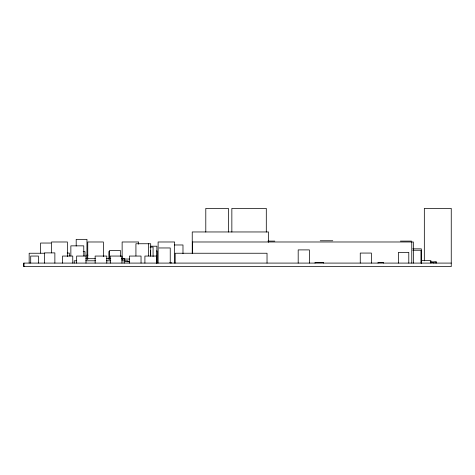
<?xml version="1.0" encoding="UTF-8"?>
<svg xmlns="http://www.w3.org/2000/svg" width="475" height="475" viewBox="0 0 475 475"><rect width="100%" height="100%" fill="white"/><g stroke="black" fill="none" stroke-linecap="round" stroke-linejoin="round"><path stroke-width="0.71" d="M320.233 240.754L332.791 240.754M267.882 241.104L274.817 241.104M400.401 241.104L411.528 241.104M50.968 243.04L40.565 243.04L40.565 253.062M174.509 244.975L182.982 244.975L182.982 253.668M150.433 246.204L156.881 246.204L156.881 263.091M150.023 247.083L153.075 247.083L153.075 256.542M159.113 247.962L170.234 247.962L170.234 263.091M412.71 248.847L421.337 248.847L421.337 263.091M412.775 250.248L420.975 250.248L420.975 263.091M156.412 250.954L157.053 250.954L157.053 263.091M109.452 251.483L108.87 251.483L108.87 259.463M83.178 251.655L85.013 251.655L85.013 255.942M67.201 253.062L69.326 253.062L69.326 255.93M44.781 253.24L29.165 253.24L29.165 263.091M86.527 255.176L88.012 255.176M85.779 258.691L95.332 258.691M106.364 258.691L110.776 258.691M121.802 258.691L124.741 258.691L124.741 260.805M121.754 259.041L129.592 259.041M76.41 260.805L74.195 260.805L74.195 263.091M85.779 260.805L95.576 260.805M106.364 260.805L110.776 260.805M121.802 260.805L128.012 260.805L128.012 261.945M129.74 261.683L124.189 261.683L124.189 263.091M430.255 261.856L436.608 261.856L436.608 263.091M169.789 262.384L171.172 262.384L171.172 263.091M430.308 262.384L433.699 262.384L433.699 263.091M451.25 263.091L23.75 263.091L23.75 266.606L451.25 266.606L451.25 208.394L424.329 208.394L424.329 260.87M435.106 261.856L435.106 263.091M430.89 263.091L430.89 260.627L421.562 260.627L421.562 263.091M413.357 263.091L413.357 241.983L192.381 241.983L192.381 253.626M411.772 241.983L411.772 263.091M408.791 263.091L408.791 252.362L398.412 252.362L398.412 263.091M383.408 263.091L383.408 262.384L378.029 262.384L378.029 263.091M371.385 263.091L371.385 253.062L360.258 253.062L360.258 263.091M323.647 263.091L323.647 262.384L315.038 262.384L315.038 263.091M309.379 263.091L309.379 249.898L298.187 249.898L298.187 263.091M268.482 242.339L268.482 231.96L192.238 231.96L192.238 253.454M267.027 263.091L267.027 253.24L175.18 253.24L175.18 263.091M266.297 232.043L266.297 208.394L231.853 208.394L231.853 232.043M228.398 232.043L228.398 208.394L205.794 208.394L205.794 232.043M174.616 263.091L174.616 241.983L158.11 241.983L158.11 263.091M156.566 263.091L156.566 256.055L144.905 256.055L144.905 263.091M150.688 255.924L150.688 243.746L135.927 243.746L135.927 255.924M150.409 250.426L150.409 256.055M148.485 243.746L148.485 255.924M141.039 263.091L141.039 256.055L129.378 256.055L129.378 263.091M138.641 244.168L138.641 241.983L122.134 241.983L122.134 259.451M121.956 263.091L121.956 256.055L110.295 256.055L110.295 263.091M120.543 256.476L120.543 250.604L109.422 250.604L109.422 259.415M106.798 263.091L106.798 256.055L95.137 256.055L95.137 263.091M103.36 256.542L103.36 241.983L87.756 241.983L87.756 259.451M86.961 259.38L86.961 239.347L76.196 239.347L76.196 246.026M85.993 263.091L85.993 256.055L76.665 256.055L76.665 263.091M83.772 255.906L83.772 245.854L70.858 245.854L70.858 255.906M72.758 263.091L72.758 256.055L62.534 256.055L62.534 263.091M67.373 256.542L67.373 241.983L51.555 241.983L51.555 252.902M54.868 263.091L54.868 252.89L44.46 252.89L44.46 263.091M38.416 263.091L38.416 256.055L30.703 256.055L30.703 263.091M23.952 263.091L23.952 266.606"/></g></svg>
